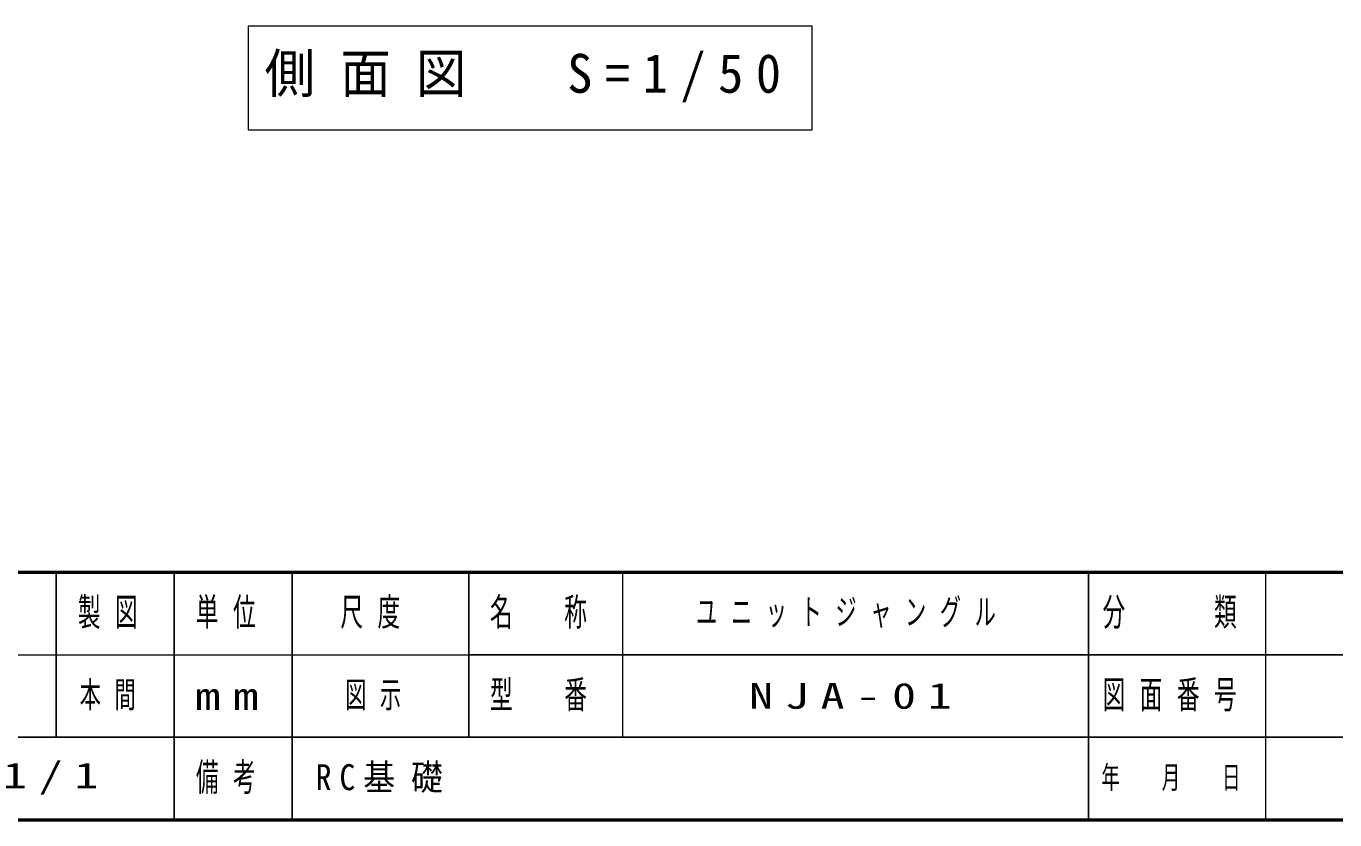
# Model space of a CAD drawing. Units: millimetres on the paper, scale 1:50. Extents: x -365 to 0, y -12 to 257.
# Drawn here: x -220 to -109.1, y 0 to 67.3 of the extents above; entities that cross this region are included whole.
import ezdxf

# ---------------------------------------------------------------- set-up
doc = ezdxf.new("R2010")
doc.units = ezdxf.units.MM
doc.layers.add('LY_3', color=7, linetype='Continuous', lineweight=25)
doc.layers.add('LY_4', color=7, linetype='Continuous', lineweight=13)
doc.layers.add('LY_5', color=7, linetype='Continuous')
doc.styles.add('ＭＳ ゴシック', font='')
doc.styles.get('ＭＳ ゴシック').set_extended_font_data('MS Gothic')

msp = doc.modelspace()

# ---------------------------------------------------------------- linework, layer by layer
at = {"layer": 'LY_3', "lineweight": 13}
for p, q in [((-201.221, 67.304), (-201.221, 58.504)), ((-153.421, 67.304), (-201.221, 67.304)), ((-153.421, 58.504), (-153.421, 67.304)), ((-201.221, 58.504), (-153.421, 58.504))]:
    msp.add_line(p, q, dxfattribs=at)
at = {"layer": 'LY_4', "lineweight": 50}
for p, q in [((-365, 21), (0, 21)), ((-365, 0), (0, 0))]:
    msp.add_line(p, q, dxfattribs=at)
at = {"layer": 'LY_4', "lineweight": 25}
for p, q in [((-217.5, 21), (-217.5, 7)), ((-207.5, 21), (-207.5, 0)), ((-197.5, 21), (-197.5, 7)), ((-182.5, 21), (-182.5, 7)), ((-130, 21), (-130, 0)), ((-182.5, 14), (-70, 14)), ((-237.5, 7), (0, 7)), ((-197.5, 7), (-197.5, 0))]:
    msp.add_line(p, q, dxfattribs=at)
at = {"layer": 'LY_4'}
for p, q in [((-169.5, 21), (-169.5, 7)), ((-115, 21), (-115, 0)), ((-237.5, 14), (-182.5, 14))]:
    msp.add_line(p, q, dxfattribs=at)

# ---------------------------------------------------------------- texts
at = {"layer": 'LY_3', "attachment_point": 4, "style": 'ＭＳ ゴシック'}
for s, insert, char_height in [('\\T1.5;\\W0.95;側面図\u3000S=1/50', (-199.821, 62.904), 3.299), ('\\T1.5;\\W0.9;RC基礎', (-195.5, 3.5), 2.199)]:
    msp.add_mtext(s, dxfattribs=dict(at, insert=insert, char_height=char_height))
at = {"layer": 'LY_4', "attachment_point": 5, "style": 'ＭＳ ゴシック'}
for s, insert, char_height in [('\\T1.64;\\W0.6;製図', (-212.5, 17.5), 2.346), ('\\T1.64;\\W0.6;単位', (-202.5, 17.5), 2.346), ('\\T1.64;\\W0.6;尺度', (-190.25, 17.5), 2.346), ('\\T1.64;\\W0.6;名\u3000称', (-176, 17.5), 2.346), ('\\T1.64;\\W0.6;分\u3000\u3000類', (-122.5, 17.5), 2.346), ('\\T1.5;\\W1.35;mm', (-202.5, 10.5), 2.346), ('\\T1.64;\\W0.6;型\u3000番', (-176, 10.5), 2.346), ('\\T1.64;\\W0.6;図面番号', (-122.5, 10.5), 2.346), ('\\T1.64;\\W0.6;備考', (-202.5, 3.5), 2.346), ('\\T1.64;\\W0.6;年\u3000月\u3000日', (-122.5, 3.5), 1.906)]:
    msp.add_mtext(s, dxfattribs=dict(at, insert=insert, char_height=char_height))
at = {"layer": 'LY_5', "char_height": 2.199, "attachment_point": 4, "style": 'ＭＳ ゴシック'}
for s, insert in [('\\T1.64;\\W0.6;ユニットジャングル', (-163.25, 17.5)), ('\\T1.64;\\W0.6;本間', (-215.5, 10.5)), ('\\T1.64;\\W0.6;図示', (-193, 10.5)), ('\\T1.5;\\W1.35;NJA-01', (-158.75, 10.5)), ('\\T1.5;\\W1.35;1/1', (-222, 3.5))]:
    msp.add_mtext(s, dxfattribs=dict(at, insert=insert))

doc.saveas('drawing.dxf')
